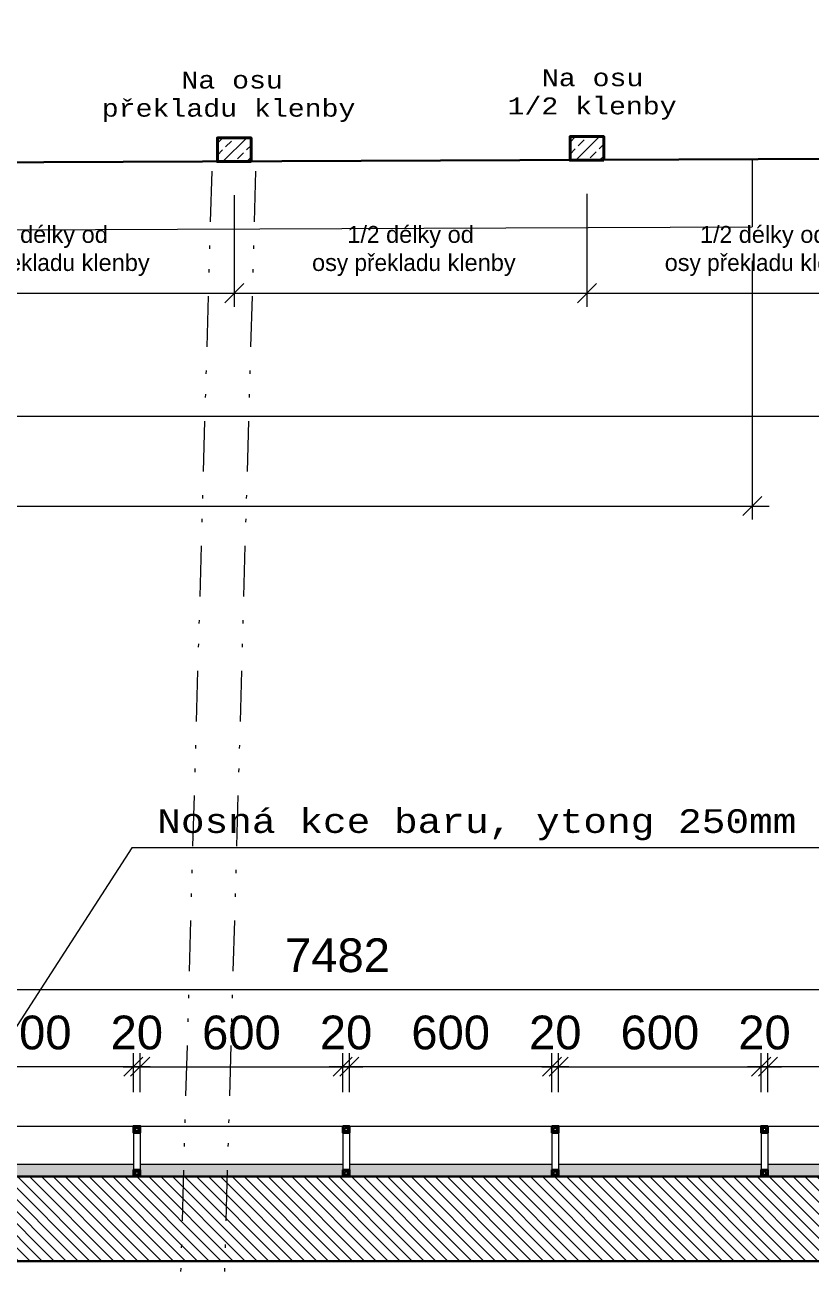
# Model space of a CAD drawing. Header units: millimetres. Extents: x -934 to 41066, y -946 to 28754.
# Drawn here: x 24557 to 26886, y 8864 to 12575 of the extents above; entities that cross this region are included whole.
import ezdxf

# ---------------------------------------------------------------- set-up
doc = ezdxf.new("R2010")
doc.units = ezdxf.units.MM
doc.linetypes.add('dvojčerchovaná 3', pattern=[370, 150, -70, 10, -60, 10, -70])
doc.linetypes.add('čárka 4', pattern=[240, 150, -90])
for name, color, linetype, lineweight in [('A_popis.exterdoprava_Pero_č.__15', 7, 'Continuous', 13), ('A_strechy.kce_Pero_č.__1', 7, 'Continuous', 5), ('A_zdi.kce_Pero_č.__1', 7, 'Continuous', 30), ('bar', 1, 'Continuous', 18), ('bouraní kce', 1, 'čárka 4', 40), ('C_popisky_Pero_č.__2', 7, 'Continuous', 13), ('Kce', 7, 'Continuous', 13), ('koty niky', 1, 'Continuous', 13), ('pohled', 135, 'Continuous', 18), ('police', 252, 'Continuous', 5)]:
    doc.layers.add(name, color=color, linetype=linetype, lineweight=lineweight)
doc.styles.add('GENERATED_STYLE_2', font='Courier New.ttf')
doc.styles.get("Standard").update_dxf_attribs({"font": 'Arial.ttf'})
doc.dimstyles.new('1-50', dxfattribs={"dimtxt": 100, "dimasz": 150, "dimexe": 50, "dimexo": 500, "dimgap": 50, "dimtad": 1, "dimdec": 0, "dimtxsty": 'Standard', "dimblk": 'ARCHTICK', "dimblk1": 'ARCHTICK', "dimblk2": 'ARCHTICK', "dimcen": 2.5, "dimdle": 50, "dimclrd": 256, "dimclre": 256, "dimadec": 0, "dimazin": 0, "dimtfac": 1, "dimtdec": 0, "dimtmove": 1, "dimatfit": 3, "dimldrblk": 'ARCHTICK', "dimfxl": 1, "dimlwd": -1, "dimlwe": -1, "dimarcsym": 0})

# ---------------------------------------------------------------- blocks, each defined once
blk = doc.blocks.new('_ARCHTICK')
at = {"ltscale": 20}
for p, q in [((-0.707, -0.707), (0.707, 0.707)), ((0, 0), (0, 0))]:
    blk.add_line(p, q, dxfattribs=at)
blk = doc.blocks.new('*D372')
at = {"layer": 'Defpoints', "color": 0, "ltscale": 0.5, "transparency": 16777216}
for p in [(29223.7, 9718.5), (21742.1, 9314.1), (29223.7, 9314.1)]:
    blk.add_point(p, dxfattribs=at)
at = {"layer": 'koty niky', "ltscale": 0.5, "transparency": 16777216}
for p, q in [((21742.1, 9414.1), (21742.1, 9758.5)), ((29223.7, 9414.1), (29223.7, 9758.5)), ((21692.1, 9718.5), (29273.7, 9718.5))]:
    blk.add_line(p, q, dxfattribs=at)
at = {"layer": 'koty niky', "ltscale": 0.5, "transparency": 16777216, "xscale": 40, "yscale": 40, "zscale": 40, "rotation": 180}
blk.add_blockref('_ARCHTICK', (21742.1, 9718.5), dxfattribs=at)
at = {"layer": 'koty niky', "ltscale": 0.5, "transparency": 16777216, "xscale": 40, "yscale": 40, "zscale": 40}
blk.add_blockref('_ARCHTICK', (29223.7, 9718.5), dxfattribs=at)
at = {"layer": 'koty niky', "color": 0, "ltscale": 0.5, "transparency": 16777216, "insert": (25482.9, 9819.2), "char_height": 100, "attachment_point": 5}
blk.add_mtext('7482', dxfattribs=at)
blk = doc.blocks.new('*D314')
at = {"layer": 'Defpoints', "color": 0, "ltscale": 0.5, "transparency": 16777216}
for p in [(27434.2, 12180.5), (19908.2, 12150.2), (27434.2, 11416.8)]:
    blk.add_point(p, dxfattribs=at)
at = {"layer": 'pohled', "ltscale": 0.5, "transparency": 16777216}
for p, q in [((27434.2, 12080.5), (27434.2, 11376.8)), ((19908.2, 12050.2), (19908.2, 11376.8)), ((19858.2, 11416.8), (27484.2, 11416.8))]:
    blk.add_line(p, q, dxfattribs=at)
at = {"layer": 'pohled', "ltscale": 0.5, "transparency": 16777216, "xscale": 40, "yscale": 40, "zscale": 40, "rotation": 180}
blk.add_blockref('_ARCHTICK', (19908.2, 11416.8), dxfattribs=at)
at = {"layer": 'pohled', "ltscale": 0.5, "transparency": 16777216, "xscale": 40, "yscale": 40, "zscale": 40}
blk.add_blockref('_ARCHTICK', (27434.2, 11416.8), dxfattribs=at)
at = {"layer": 'pohled', "color": 0, "ltscale": 0.5, "transparency": 16777216, "insert": (23671.2, 11517.5), "char_height": 100, "attachment_point": 5}
blk.add_mtext('7526', dxfattribs=at)
blk = doc.blocks.new('*D292')
at = {"layer": 'Defpoints', "color": 0, "transparency": 16777216}
for p in [(21116.9, 11954.6), (26712.1, 11977.1), (26712.1, 11150.6)]:
    blk.add_point(p, dxfattribs=at)
at = {"layer": 'pohled', "transparency": 16777216}
for p, q in [((26712.1, 11877.1), (26712.1, 11110.6)), ((21116.9, 11854.6), (21116.9, 11110.6)), ((21066.9, 11150.6), (26762.1, 11150.6))]:
    blk.add_line(p, q, dxfattribs=at)
at = {"layer": 'pohled', "transparency": 16777216, "xscale": 40, "yscale": 40, "zscale": 40, "rotation": 180}
blk.add_blockref('_ARCHTICK', (21116.9, 11150.6), dxfattribs=at)
at = {"layer": 'pohled', "transparency": 16777216, "xscale": 40, "yscale": 40, "zscale": 40}
blk.add_blockref('_ARCHTICK', (26712.1, 11150.6), dxfattribs=at)
at = {"layer": 'pohled', "color": 0, "transparency": 16777216, "insert": (23914.5, 11251.3), "char_height": 100, "attachment_point": 5}
blk.add_mtext('5600', dxfattribs=at)
blk = doc.blocks.new('*D249')
at = {"layer": 'Defpoints', "color": 0, "ltscale": 0.5, "transparency": 16777216}
for p in [(24878.2, 9489.7), (24878.2, 9314.1), (24898.2, 9314.1)]:
    blk.add_point(p, dxfattribs=at)
at = {"layer": 'pohled', "ltscale": 0.5, "transparency": 16777216}
for p, q in [((24878.2, 9414.1), (24878.2, 9529.7)), ((24898.2, 9414.1), (24898.2, 9529.7)), ((24878.2, 9489.7), (24838.2, 9489.7)), ((24898.2, 9489.7), (24878.2, 9489.7)), ((24898.2, 9489.7), (24938.2, 9489.7))]:
    blk.add_line(p, q, dxfattribs=at)
at = {"layer": 'pohled', "ltscale": 0.5, "transparency": 16777216, "xscale": 40, "yscale": 40, "zscale": 40}
blk.add_blockref('_ARCHTICK', (24878.2, 9489.7), dxfattribs=at)
at = {"layer": 'pohled', "ltscale": 0.5, "transparency": 16777216, "xscale": 40, "yscale": 40, "zscale": 40, "rotation": 180}
blk.add_blockref('_ARCHTICK', (24898.2, 9489.7), dxfattribs=at)
at = {"layer": 'pohled', "color": 0, "ltscale": 0.5, "transparency": 16777216, "insert": (24888.2, 9590.4), "char_height": 100, "attachment_point": 5}
blk.add_mtext('20', dxfattribs=at)
blk = doc.blocks.new('*D250')
at = {"layer": 'Defpoints', "color": 0, "ltscale": 0.5, "transparency": 16777216}
for p in [(24278.2, 9489.7), (24278.2, 9314.1), (24878.2, 9314.1)]:
    blk.add_point(p, dxfattribs=at)
at = {"layer": 'pohled', "ltscale": 0.5, "transparency": 16777216}
for p, q in [((24278.2, 9414.1), (24278.2, 9529.7)), ((24878.2, 9414.1), (24878.2, 9529.7)), ((24928.2, 9489.7), (24228.2, 9489.7))]:
    blk.add_line(p, q, dxfattribs=at)
at = {"layer": 'pohled', "ltscale": 0.5, "transparency": 16777216, "xscale": 40, "yscale": 40, "zscale": 40, "rotation": 180}
blk.add_blockref('_ARCHTICK', (24278.2, 9489.7), dxfattribs=at)
at = {"layer": 'pohled', "ltscale": 0.5, "transparency": 16777216, "xscale": 40, "yscale": 40, "zscale": 40}
blk.add_blockref('_ARCHTICK', (24878.2, 9489.7), dxfattribs=at)
at = {"layer": 'pohled', "color": 0, "ltscale": 0.5, "transparency": 16777216, "insert": (24578.2, 9590.4), "char_height": 100, "attachment_point": 5}
blk.add_mtext('600', dxfattribs=at)
blk = doc.blocks.new('*D253')
at = {"layer": 'Defpoints', "color": 0, "ltscale": 0.5, "transparency": 16777216}
for p in [(26758.2, 9489.7), (26758.2, 9314.1), (27358.2, 9314.1)]:
    blk.add_point(p, dxfattribs=at)
at = {"layer": 'pohled', "ltscale": 0.5, "transparency": 16777216}
for p, q in [((26758.2, 9414.1), (26758.2, 9529.7)), ((27358.2, 9414.1), (27358.2, 9529.7)), ((27408.2, 9489.7), (26708.2, 9489.7))]:
    blk.add_line(p, q, dxfattribs=at)
at = {"layer": 'pohled', "ltscale": 0.5, "transparency": 16777216, "xscale": 40, "yscale": 40, "zscale": 40, "rotation": 180}
blk.add_blockref('_ARCHTICK', (26758.2, 9489.7), dxfattribs=at)
at = {"layer": 'pohled', "ltscale": 0.5, "transparency": 16777216, "xscale": 40, "yscale": 40, "zscale": 40}
blk.add_blockref('_ARCHTICK', (27358.2, 9489.7), dxfattribs=at)
at = {"layer": 'pohled', "color": 0, "ltscale": 0.5, "transparency": 16777216, "insert": (27058.2, 9590.4), "char_height": 100, "attachment_point": 5}
blk.add_mtext('600', dxfattribs=at)
blk = doc.blocks.new('*D254')
at = {"layer": 'Defpoints', "color": 0, "ltscale": 0.5, "transparency": 16777216}
for p in [(26738.2, 9489.7), (26738.2, 9314.1), (26758.2, 9314.1)]:
    blk.add_point(p, dxfattribs=at)
at = {"layer": 'pohled', "ltscale": 0.5, "transparency": 16777216}
for p, q in [((26738.2, 9414.1), (26738.2, 9529.7)), ((26758.2, 9414.1), (26758.2, 9529.7)), ((26738.2, 9489.7), (26698.2, 9489.7)), ((26758.2, 9489.7), (26738.2, 9489.7)), ((26758.2, 9489.7), (26798.2, 9489.7))]:
    blk.add_line(p, q, dxfattribs=at)
at = {"layer": 'pohled', "ltscale": 0.5, "transparency": 16777216, "xscale": 40, "yscale": 40, "zscale": 40}
blk.add_blockref('_ARCHTICK', (26738.2, 9489.7), dxfattribs=at)
at = {"layer": 'pohled', "ltscale": 0.5, "transparency": 16777216, "xscale": 40, "yscale": 40, "zscale": 40, "rotation": 180}
blk.add_blockref('_ARCHTICK', (26758.2, 9489.7), dxfattribs=at)
at = {"layer": 'pohled', "color": 0, "ltscale": 0.5, "transparency": 16777216, "insert": (26748.2, 9590.4), "char_height": 100, "attachment_point": 5}
blk.add_mtext('20', dxfattribs=at)
blk = doc.blocks.new('*D255')
at = {"layer": 'Defpoints', "color": 0, "ltscale": 0.5, "transparency": 16777216}
for p in [(26138.2, 9489.7), (26118.2, 9314.1), (26138.2, 9314.1)]:
    blk.add_point(p, dxfattribs=at)
at = {"layer": 'pohled', "ltscale": 0.5, "transparency": 16777216}
for p, q in [((26118.2, 9414.1), (26118.2, 9529.7)), ((26138.2, 9414.1), (26138.2, 9529.7)), ((26118.2, 9489.7), (26078.2, 9489.7)), ((26118.2, 9489.7), (26138.2, 9489.7)), ((26138.2, 9489.7), (26178.2, 9489.7))]:
    blk.add_line(p, q, dxfattribs=at)
at = {"layer": 'pohled', "ltscale": 0.5, "transparency": 16777216, "xscale": 40, "yscale": 40, "zscale": 40}
blk.add_blockref('_ARCHTICK', (26118.2, 9489.7), dxfattribs=at)
at = {"layer": 'pohled', "ltscale": 0.5, "transparency": 16777216, "xscale": 40, "yscale": 40, "zscale": 40, "rotation": 180}
blk.add_blockref('_ARCHTICK', (26138.2, 9489.7), dxfattribs=at)
at = {"layer": 'pohled', "color": 0, "ltscale": 0.5, "transparency": 16777216, "insert": (26128.2, 9590.4), "char_height": 100, "attachment_point": 5}
blk.add_mtext('20', dxfattribs=at)
blk = doc.blocks.new('*D256')
at = {"layer": 'Defpoints', "color": 0, "ltscale": 0.5, "transparency": 16777216}
for p in [(26738.2, 9489.7), (26138.2, 9314.1), (26738.2, 9314.1)]:
    blk.add_point(p, dxfattribs=at)
at = {"layer": 'pohled', "ltscale": 0.5, "transparency": 16777216}
for p, q in [((26138.2, 9414.1), (26138.2, 9529.7)), ((26738.2, 9414.1), (26738.2, 9529.7)), ((26088.2, 9489.7), (26788.2, 9489.7))]:
    blk.add_line(p, q, dxfattribs=at)
at = {"layer": 'pohled', "ltscale": 0.5, "transparency": 16777216, "xscale": 40, "yscale": 40, "zscale": 40, "rotation": 180}
blk.add_blockref('_ARCHTICK', (26138.2, 9489.7), dxfattribs=at)
at = {"layer": 'pohled', "ltscale": 0.5, "transparency": 16777216, "xscale": 40, "yscale": 40, "zscale": 40}
blk.add_blockref('_ARCHTICK', (26738.2, 9489.7), dxfattribs=at)
at = {"layer": 'pohled', "color": 0, "ltscale": 0.5, "transparency": 16777216, "insert": (26438.2, 9590.4), "char_height": 100, "attachment_point": 5}
blk.add_mtext('600', dxfattribs=at)
blk = doc.blocks.new('*D257')
at = {"layer": 'Defpoints', "color": 0, "ltscale": 0.5, "transparency": 16777216}
for p in [(24898.2, 9489.7), (24878.2, 9314.1), (24898.2, 9314.1)]:
    blk.add_point(p, dxfattribs=at)
at = {"layer": 'pohled', "ltscale": 0.5, "transparency": 16777216}
for p, q in [((24878.2, 9414.1), (24878.2, 9529.7)), ((24898.2, 9414.1), (24898.2, 9529.7)), ((24878.2, 9489.7), (24838.2, 9489.7)), ((24878.2, 9489.7), (24898.2, 9489.7)), ((24898.2, 9489.7), (24938.2, 9489.7))]:
    blk.add_line(p, q, dxfattribs=at)
at = {"layer": 'pohled', "ltscale": 0.5, "transparency": 16777216, "xscale": 40, "yscale": 40, "zscale": 40}
blk.add_blockref('_ARCHTICK', (24878.2, 9489.7), dxfattribs=at)
at = {"layer": 'pohled', "ltscale": 0.5, "transparency": 16777216, "xscale": 40, "yscale": 40, "zscale": 40, "rotation": 180}
blk.add_blockref('_ARCHTICK', (24898.2, 9489.7), dxfattribs=at)
at = {"layer": 'pohled', "color": 0, "ltscale": 0.5, "transparency": 16777216, "insert": (24888.2, 9590.4), "char_height": 100, "attachment_point": 5}
blk.add_mtext('20', dxfattribs=at)
blk = doc.blocks.new('*D258')
at = {"layer": 'Defpoints', "color": 0, "ltscale": 0.5, "transparency": 16777216}
for p in [(25498.2, 9489.7), (24898.2, 9314.1), (25498.2, 9314.1)]:
    blk.add_point(p, dxfattribs=at)
at = {"layer": 'pohled', "ltscale": 0.5, "transparency": 16777216}
for p, q in [((24898.2, 9414.1), (24898.2, 9529.7)), ((25498.2, 9414.1), (25498.2, 9529.7)), ((24848.2, 9489.7), (25548.2, 9489.7))]:
    blk.add_line(p, q, dxfattribs=at)
at = {"layer": 'pohled', "ltscale": 0.5, "transparency": 16777216, "xscale": 40, "yscale": 40, "zscale": 40, "rotation": 180}
blk.add_blockref('_ARCHTICK', (24898.2, 9489.7), dxfattribs=at)
at = {"layer": 'pohled', "ltscale": 0.5, "transparency": 16777216, "xscale": 40, "yscale": 40, "zscale": 40}
blk.add_blockref('_ARCHTICK', (25498.2, 9489.7), dxfattribs=at)
at = {"layer": 'pohled', "color": 0, "ltscale": 0.5, "transparency": 16777216, "insert": (25198.2, 9590.4), "char_height": 100, "attachment_point": 5}
blk.add_mtext('600', dxfattribs=at)
blk = doc.blocks.new('*D259')
at = {"layer": 'Defpoints', "color": 0, "ltscale": 0.5, "transparency": 16777216}
for p in [(25518.2, 9489.7), (25498.2, 9314.1), (25518.2, 9314.1)]:
    blk.add_point(p, dxfattribs=at)
at = {"layer": 'pohled', "ltscale": 0.5, "transparency": 16777216}
for p, q in [((25498.2, 9414.1), (25498.2, 9529.7)), ((25518.2, 9414.1), (25518.2, 9529.7)), ((25498.2, 9489.7), (25458.2, 9489.7)), ((25498.2, 9489.7), (25518.2, 9489.7)), ((25518.2, 9489.7), (25558.2, 9489.7))]:
    blk.add_line(p, q, dxfattribs=at)
at = {"layer": 'pohled', "ltscale": 0.5, "transparency": 16777216, "xscale": 40, "yscale": 40, "zscale": 40}
blk.add_blockref('_ARCHTICK', (25498.2, 9489.7), dxfattribs=at)
at = {"layer": 'pohled', "ltscale": 0.5, "transparency": 16777216, "xscale": 40, "yscale": 40, "zscale": 40, "rotation": 180}
blk.add_blockref('_ARCHTICK', (25518.2, 9489.7), dxfattribs=at)
at = {"layer": 'pohled', "color": 0, "ltscale": 0.5, "transparency": 16777216, "insert": (25508.2, 9590.4), "char_height": 100, "attachment_point": 5}
blk.add_mtext('20', dxfattribs=at)
blk = doc.blocks.new('*D260')
at = {"layer": 'Defpoints', "color": 0, "ltscale": 0.5, "transparency": 16777216}
for p in [(25518.2, 9489.7), (25518.2, 9314.1), (26118.2, 9314.1)]:
    blk.add_point(p, dxfattribs=at)
at = {"layer": 'pohled', "ltscale": 0.5, "transparency": 16777216}
for p, q in [((25518.2, 9414.1), (25518.2, 9529.7)), ((26118.2, 9414.1), (26118.2, 9529.7)), ((26168.2, 9489.7), (25468.2, 9489.7))]:
    blk.add_line(p, q, dxfattribs=at)
at = {"layer": 'pohled', "ltscale": 0.5, "transparency": 16777216, "xscale": 40, "yscale": 40, "zscale": 40, "rotation": 180}
blk.add_blockref('_ARCHTICK', (25518.2, 9489.7), dxfattribs=at)
at = {"layer": 'pohled', "ltscale": 0.5, "transparency": 16777216, "xscale": 40, "yscale": 40, "zscale": 40}
blk.add_blockref('_ARCHTICK', (26118.2, 9489.7), dxfattribs=at)
at = {"layer": 'pohled', "color": 0, "ltscale": 0.5, "transparency": 16777216, "insert": (25818.2, 9590.4), "char_height": 100, "attachment_point": 5}
blk.add_mtext('600', dxfattribs=at)
blk = doc.blocks.new('*D223')
at = {"layer": 'Defpoints', "color": 0, "transparency": 16777216}
for p in [(24052.8, 12151.8), (25176.9, 12171.1), (25176.9, 11780.9)]:
    blk.add_point(p, dxfattribs=at)
at = {"layer": 'koty niky', "transparency": 16777216}
for p, q in [((25176.9, 12071.1), (25176.9, 11740.9)), ((24052.8, 12051.8), (24052.8, 11740.9)), ((24002.8, 11780.9), (25226.9, 11780.9))]:
    blk.add_line(p, q, dxfattribs=at)
at = {"layer": 'koty niky', "transparency": 16777216, "xscale": 40, "yscale": 40, "zscale": 40, "rotation": 180}
blk.add_blockref('_ARCHTICK', (24052.8, 11780.9), dxfattribs=at)
at = {"layer": 'koty niky', "transparency": 16777216, "xscale": 40, "yscale": 40, "zscale": 40}
blk.add_blockref('_ARCHTICK', (25176.9, 11780.9), dxfattribs=at)
at = {"layer": 'koty niky', "color": 0, "transparency": 16777216, "insert": (24614.9, 11905.9), "char_height": 50, "attachment_point": 5}
blk.add_mtext('1/{\\Ftxt|c238;2} délky od {\\Ftxt|c238;\\P} os{\\Ftxt|c238;y překladu} klenby', dxfattribs=at)
blk = doc.blocks.new('*D224')
at = {"layer": 'Defpoints', "color": 0, "transparency": 16777216}
for p in [(26221.9, 12174.9), (25176.9, 12151.8), (26221.9, 11780.9)]:
    blk.add_point(p, dxfattribs=at)
at = {"layer": 'koty niky', "transparency": 16777216}
for p, q in [((26221.9, 12074.9), (26221.9, 11740.9)), ((25176.9, 12051.8), (25176.9, 11740.9)), ((25126.9, 11780.9), (26271.9, 11780.9))]:
    blk.add_line(p, q, dxfattribs=at)
at = {"layer": 'koty niky', "transparency": 16777216, "xscale": 40, "yscale": 40, "zscale": 40, "rotation": 180}
blk.add_blockref('_ARCHTICK', (25176.9, 11780.9), dxfattribs=at)
at = {"layer": 'koty niky', "transparency": 16777216, "xscale": 40, "yscale": 40, "zscale": 40}
blk.add_blockref('_ARCHTICK', (26221.9, 11780.9), dxfattribs=at)
at = {"layer": 'koty niky', "color": 0, "transparency": 16777216, "insert": (25699.4, 11905.9), "char_height": 50, "attachment_point": 5}
blk.add_mtext('1/{\\Ftxt|c238;2} délky od {\\Ftxt|c238;\\P} os{\\Ftxt|c238;y překladu} klenby', dxfattribs=at)
blk = doc.blocks.new('*D225')
at = {"layer": 'Defpoints', "color": 0, "transparency": 16777216}
for p in [(26221.9, 12174.9), (27271.5, 12174.9), (27271.5, 11780.9)]:
    blk.add_point(p, dxfattribs=at)
at = {"layer": 'koty niky', "transparency": 16777216}
for p, q in [((26221.9, 12074.9), (26221.9, 11740.9)), ((27271.5, 12074.9), (27271.5, 11740.9)), ((26171.9, 11780.9), (27321.5, 11780.9))]:
    blk.add_line(p, q, dxfattribs=at)
at = {"layer": 'koty niky', "transparency": 16777216, "xscale": 40, "yscale": 40, "zscale": 40, "rotation": 180}
blk.add_blockref('_ARCHTICK', (26221.9, 11780.9), dxfattribs=at)
at = {"layer": 'koty niky', "transparency": 16777216, "xscale": 40, "yscale": 40, "zscale": 40}
blk.add_blockref('_ARCHTICK', (27271.5, 11780.9), dxfattribs=at)
at = {"layer": 'koty niky', "color": 0, "transparency": 16777216, "insert": (26744.4, 11905.9), "char_height": 50, "attachment_point": 5}
blk.add_mtext('1/{\\Ftxt|c238;2} délky od {\\Ftxt|c238;\\P} os{\\Ftxt|c238;y překladu} klenby', dxfattribs=at)

msp = doc.modelspace()

# ---------------------------------------------------------------- hatches: boundary and pattern name
at = {"layer": 'bar', "ltscale": 0.5}
h = msp.add_hatch(dxfattribs=at)
h.set_pattern_fill('ANSI33', color=1, scale=200)
h.set_pattern_definition([(45, (67728.01, 169589.46), (-35.355339, 35.355339), []), (45, (67763.365, 169589.46), (-35.355339, 35.355339), [25, -12.5])])
h.paths.add_polyline_path([(25226.9, 12241.3), (25126.9, 12241.3), (25126.9, 12171.7), (25226.9, 12172.1)])
h = msp.add_hatch(dxfattribs=at)
h.set_pattern_fill('ANSI33', color=1, scale=200)
h.set_pattern_definition([(45, (68773, 169593.08), (-35.355339, 35.355339), []), (45, (68808.356, 169593.08), (-35.355339, 35.355339), [25, -12.5])])
h.paths.add_polyline_path([(26271.9, 12244.9), (26171.9, 12244.9), (26171.9, 12175.4), (26271.9, 12175.8)])
at = {"layer": 'pohled'}
h = msp.add_hatch(dxfattribs=at)
h.set_pattern_fill('ANSI31', color=1, scale=200, angle=90)
h.set_pattern_definition([(135, (-1510.298, 78802.26), (-17.6776695, -17.6776695), [])])
h.paths.add_polyline_path([(29210.5, 9164.2), (21748.2, 9164.1), (21748.2, 8914.1), (29187.1, 8914.1)])
at = {"layer": 'police'}
h = msp.add_hatch(dxfattribs=at)
h.set_pattern_fill('HONEY', color=2, scale=290)
h.set_pattern_definition([(0, (58385.35, 169551.085), (54.375, 31.393421), [36.25, -72.5]), (120, (58385.35, 169551.085), (-54.375, 31.393421), [36.25, -72.5]), (60, (58385.35, 169551.085), (1e-14, 62.786842), [-72.5, 36.25])])
h.paths.add_polyline_path([(29213.6, 9201.1), (28618.2, 9201.1), (28618.2, 9184.1), (28618.2, 9164.2), (29210.3, 9164.2)])
h.paths.add_polyline_path([(28598.2, 9201.1), (27998.2, 9201.1), (27998.2, 9184.1), (27998.2, 9164.2), (28598.2, 9164.2), (28598.2, 9184.1)])
h.paths.add_polyline_path([(27978.2, 9201.1), (27378.2, 9201.1), (27378.2, 9184.1), (27378.2, 9164.1), (27978.2, 9164.2), (27978.2, 9184.1)])
h.paths.add_polyline_path([(26738.2, 9201.1), (26138.2, 9201.1), (26138.2, 9184.1), (26138.2, 9164.1), (26738.2, 9164.1), (26738.2, 9184.1)])
h.paths.add_polyline_path([(27130.9, 9201.1), (26758.2, 9201.1), (26758.2, 9184.1), (26758.2, 9164.1), (27129.9, 9164.1)])
h.paths.add_polyline_path([(27260.9, 9201.1), (27130.9, 9201.1), (27129.9, 9164.1), (27260, 9164.1)])
h.paths.add_polyline_path([(27260.9, 9201.1), (27260, 9164.1), (27358.2, 9164.1), (27358.2, 9184.1), (27358.2, 9201.1)])
h.paths.add_polyline_path([(26118.2, 9201.1), (25518.2, 9201.1), (25518.2, 9184.1), (25518.2, 9164.1), (26118.2, 9164.1), (26118.2, 9184.1)])
h.paths.add_polyline_path([(25028, 9201.1), (24898.2, 9201.1), (24898.2, 9184.1), (24898.2, 9164.1), (25027, 9164.1)])
h.paths.add_polyline_path([(25157.9, 9201.1), (25028, 9201.1), (25027, 9164.1), (25156.8, 9164.1)])
h.paths.add_polyline_path([(25498.2, 9184.1), (25498.2, 9201.1), (25157.9, 9201.1), (25156.8, 9164.1), (25498.2, 9164.1)])
h.paths.add_polyline_path([(24878.2, 9201.1), (24278.2, 9201.1), (24278.2, 9184.1), (24278.2, 9164.1), (24878.2, 9164.1), (24878.2, 9184.1)])
h.paths.add_polyline_path([(24258.2, 9201.1), (23658.2, 9201.1), (23658.2, 9184.1), (23658.2, 9164.1), (24243.1, 9164.1), (24258.2, 9187.3)])
h.paths.add_polyline_path([(24258.2, 9184.1), (24258.2, 9187.3), (24243.1, 9164.1), (24258.2, 9164.1)], flags=17)
h.paths.add_polyline_path([(23638.2, 9201.1), (23038.2, 9201.1), (23038.2, 9184.1), (23038.2, 9164.1), (23638.2, 9164.1), (23638.2, 9184.1)])
h.paths.add_polyline_path([(22398.2, 9201.1), (21748.2, 9201.1), (21748.2, 9164.1), (22398.2, 9164.1), (22398.2, 9184.1)])
h.paths.add_polyline_path([(22800, 9201.1), (22418.2, 9201.1), (22418.2, 9184.1), (22418.2, 9164.1), (22799.1, 9164.1)])
h.paths.add_polyline_path([(22930, 9201.1), (22800, 9201.1), (22799.1, 9164.1), (22929.2, 9164.1)])
h.paths.add_polyline_path([(23018.2, 9201.1), (22930, 9201.1), (22929.2, 9164.1), (23018.2, 9164.1), (23018.2, 9184.1)])
h.paths.add_polyline_path([(20545, 9201.7), (20544, 9164.7), (21176.2, 9164.9), (21176.2, 9201.6)])

# ---------------------------------------------------------------- linework, layer by layer
at = {"layer": 'A_strechy.kce_Pero_č.__1', "color": 7, "linetype": 'dvojčerchovaná 3', "lineweight": 5}
for p, q in [((24960.7, 6814.1), (25111.9, 12171.9)), ((25090.3, 6814.1), (25241.9, 12170.4)), ((25241.9, 12170.4), (25111.9, 12171.9))]:
    msp.add_line(p, q, dxfattribs=at)
at = {"layer": 'A_zdi.kce_Pero_č.__1', "color": 7, "linetype": 'Continuous', "lineweight": 5}
msp.add_line((26711.3, 12177.1), (26712.1, 11977.1), dxfattribs=at)
at = {"layer": 'A_zdi.kce_Pero_č.__1', "color": 7, "linetype": 'Continuous', "lineweight": 30, "flags": 128}
msp.add_lwpolyline([(20291.5, 12914.7), (19905.5, 12914.7, 0.415215), (19905, 12914.2), (19907.7, 12150.2, 0.414392), (19908.2, 12149.7), (27434.2, 12180.5)], format="xyb", dxfattribs=at)
at = {"layer": 'A_zdi.kce_Pero_č.__1', "color": 7, "linetype": 'Continuous', "lineweight": 13, "flags": 128}
msp.add_lwpolyline([(21116.9, 11954.6), (26712.1, 11977.1)], dxfattribs=at)
at = {"layer": 'bouraní kce', "linetype": 'Continuous'}
for points in [[(25226.9, 12170.7), (25226.9, 12240.7), (25126.9, 12240.7), (25126.9, 12170.7)], [(26271.9, 12174.9), (26271.9, 12244.9), (26171.9, 12244.9), (26171.9, 12174.9)]]:
    msp.add_lwpolyline(points, close=True, dxfattribs=at)
at = {"layer": 'C_popisky_Pero_č.__2', "color": 1, "linetype": 'Continuous', "lineweight": 13, "flags": 128}
msp.add_lwpolyline([(27026.5, 10138), (24873.1, 10138), (24144.1, 9010.9)], dxfattribs=at)
at = {"layer": 'Kce'}
for points in [[(21742.1, 9314.1), (29223.7, 9314.1)], [(21742.2, 9164.1), (29210.5, 9164.2)], [(21742.2, 8914.1), (29187.1, 8914.1)]]:
    msp.add_lwpolyline(points, dxfattribs=at)
at = {"layer": 'Kce', "color": 2}
for points in [[(24278.2, 9201.1), (24878.2, 9201.1)], [(24898.2, 9201.1), (25498.2, 9201.1)], [(25518.2, 9201.1), (26118.2, 9201.1)], [(26138.2, 9201.1), (26738.2, 9201.1)], [(26758.2, 9201.1), (27358.2, 9201.1)]]:
    msp.add_lwpolyline(points, dxfattribs=at)
at = {"layer": 'pohled', "lineweight": 30}
for points in [[(24898.2, 9314.1), (24898.2, 9294.1), (24878.2, 9294.1), (24878.2, 9314.1), (24898.2, 9314.1)], [(24878.2, 9314.1), (24878.2, 9294.1), (24898.2, 9294.1), (24898.2, 9314.1), (24878.2, 9314.1)], [(25498.2, 9314.1), (25498.2, 9294.1), (25518.2, 9294.1), (25518.2, 9314.1), (25498.2, 9314.1)], [(26118.2, 9314.1), (26118.2, 9294.1), (26138.2, 9294.1), (26138.2, 9314.1), (26118.2, 9314.1)], [(26758.2, 9314.1), (26758.2, 9294.1), (26738.2, 9294.1), (26738.2, 9314.1), (26758.2, 9314.1)], [(24898.2, 9184.1), (24898.2, 9164.1), (24878.2, 9164.1), (24878.2, 9184.1), (24898.2, 9184.1)], [(24878.2, 9184.1), (24878.2, 9164.1), (24898.2, 9164.1), (24898.2, 9184.1), (24878.2, 9184.1)], [(25498.2, 9184.1), (25498.2, 9164.1), (25518.2, 9164.1), (25518.2, 9184.1), (25498.2, 9184.1)], [(26118.2, 9184.1), (26118.2, 9164.1), (26138.2, 9164.1), (26138.2, 9184.1), (26118.2, 9184.1)], [(26758.2, 9184.1), (26758.2, 9164.1), (26738.2, 9164.1), (26738.2, 9184.1), (26758.2, 9184.1)]]:
    msp.add_lwpolyline(points, dxfattribs=at)
at = {"layer": 'pohled', "ltscale": 0.5}
for points in [[(24878.2, 9294.1), (24878.2, 9184.1)], [(24878.2, 9294.1), (24878.2, 9184.1)], [(24898.2, 9294.1), (24898.2, 9184.1)], [(24898.2, 9294.1), (24898.2, 9184.1)], [(25498.2, 9294.1), (25498.2, 9184.1)], [(25518.2, 9294.1), (25518.2, 9184.1)], [(26118.2, 9294.1), (26118.2, 9184.1)], [(26138.2, 9294.1), (26138.2, 9184.1)], [(26738.2, 9294.1), (26738.2, 9184.1)], [(26758.2, 9294.1), (26758.2, 9184.1)]]:
    msp.add_lwpolyline(points, dxfattribs=at)
at = {"layer": 'pohled', "lineweight": 30}
for points in [[(24893.2, 9309.1), (24893.2, 9299.1), (24883.2, 9299.1), (24883.2, 9309.1)], [(24883.2, 9309.1), (24883.2, 9299.1), (24893.2, 9299.1), (24893.2, 9309.1)], [(25503.2, 9309.1), (25503.2, 9299.1), (25513.2, 9299.1), (25513.2, 9309.1)], [(26123.2, 9309.1), (26123.2, 9299.1), (26133.2, 9299.1), (26133.2, 9309.1)], [(26753.2, 9309.1), (26753.2, 9299.1), (26743.2, 9299.1), (26743.2, 9309.1)], [(24893.2, 9179.1), (24893.2, 9169.1), (24883.2, 9169.1), (24883.2, 9179.1)], [(24883.2, 9179.1), (24883.2, 9169.1), (24893.2, 9169.1), (24893.2, 9179.1)], [(25503.2, 9179.1), (25503.2, 9169.1), (25513.2, 9169.1), (25513.2, 9179.1)], [(26123.2, 9179.1), (26123.2, 9169.1), (26133.2, 9169.1), (26133.2, 9179.1)], [(26753.2, 9179.1), (26753.2, 9169.1), (26743.2, 9169.1), (26743.2, 9179.1)]]:
    msp.add_lwpolyline(points, close=True, dxfattribs=at)
at = {"layer": 'pohled', "color": 1, "lineweight": 30, "ltscale": 0.5}
msp.add_lwpolyline([(21748.2, 9164.1), (21748.2, 8914.1), (29188, 8914.1), (29210.5, 9164.2), (21748.2, 9164.1)], dxfattribs=at)

# ---------------------------------------------------------------- texts
at = {"layer": 'A_popis.exterdoprava_Pero_č.__15', "color": 1, "linetype": 'Continuous', "lineweight": 13, "attachment_point": 7, "style": 'GENERATED_STYLE_2'}
for s, insert, char_height in [('\\A1;\\pi-153.4188;{\\fCourier New|b0|i0|c238|p53;Na osu \\P\\pi-389.31624;překladu klenby}', (25173.7, 12288.1), 50), ('\\A1;\\pi-153.4188;{\\fCourier New|b0|i0|c238|p53;Na osu \\P\\pi-255.12821;1/2 klenby}', (26241.9, 12295), 50), ('\\A1;{\\fCourier New|b0|i0|c238|p53;Nosná kce baru, ytong 250mm}', (24948.7, 10160.2), 70)]:
    msp.add_mtext(s, dxfattribs=dict(at, insert=insert, char_height=char_height))

# ---------------------------------------------------------------- dimensions: what is measured, and where the dimension line sits
at = {"layer": 'koty niky'}
for base, p1, p2, picture, middle in [((26221.9, 11780.9), (25176.9, 12151.8), (26221.9, 12174.9), '*D224', (25699.4, 11780.9)), ((27271.5, 11780.9), (26221.9, 12174.9), (27271.5, 12174.9), '*D225', (26744.4, 11780.9)), ((25176.9, 11780.9), (24052.8, 12151.8), (25176.9, 12171.1), '*D223', (24614.9, 11780.9))]:
    dim = msp.add_linear_dim(base=base, p1=p1, p2=p2, angle=180, text='1/{\\Ftxt|c238;2} délky od {\\Ftxt|c238;\\P} os{\\Ftxt|c238;y překladu} klenby', dimstyle='1-50', override={"dimtxt": 50, "dimasz": 40, "dimexe": 40, "dimexo": 100}, dxfattribs=at)
    dim.commit()
    dim.dimension.update_dxf_attribs({"geometry": picture, "text_midpoint": middle, "dimtype": 160})
at = {"layer": 'koty niky', "ltscale": 0.5}
dim = msp.add_linear_dim(base=(29223.7, 9718.5), p1=(21742.1, 9314.1), p2=(29223.7, 9314.1), dimstyle='1-50', override={"dimtxt": 100, "dimasz": 40, "dimexe": 40, "dimexo": 100}, dxfattribs=at)
dim.commit()
dim.dimension.update_dxf_attribs({"geometry": '*D372', "text_midpoint": (25482.9, 9819.2)})
at = {"layer": 'pohled', "ltscale": 0.5}
for base, p1, p2, picture, middle in [((27434.2, 11416.8), (19908.2, 12150.2), (27434.2, 12180.5), '*D314', (23671.2, 11517.5)), ((24278.2, 9489.7), (24878.2, 9314.1), (24278.2, 9314.1), '*D250', (24578.2, 9590.4)), ((25518.2, 9489.7), (26118.2, 9314.1), (25518.2, 9314.1), '*D260', (25818.2, 9590.4)), ((26758.2, 9489.7), (27358.2, 9314.1), (26758.2, 9314.1), '*D253', (27058.2, 9590.4))]:
    dim = msp.add_linear_dim(base=base, p1=p1, p2=p2, angle=180, dimstyle='1-50', override={"dimtxt": 100, "dimasz": 40, "dimexe": 40, "dimexo": 100}, dxfattribs=at)
    dim.commit()
    dim.dimension.update_dxf_attribs({"geometry": picture, "text_midpoint": middle})
at = {"layer": 'pohled'}
dim = msp.add_linear_dim(base=(26712.1, 11150.6), p1=(21116.9, 11954.6), p2=(26712.1, 11977.1), angle=180, text='5600', dimstyle='1-50', override={"dimtxt": 100, "dimasz": 40, "dimexe": 40, "dimexo": 100}, dxfattribs=at)
dim.commit()
dim.dimension.update_dxf_attribs({"geometry": '*D292', "text_midpoint": (23914.5, 11150.6), "dimtype": 160})
at = {"layer": 'pohled', "ltscale": 0.5}
for base, p1, p2, picture, middle in [((24878.2, 9489.7), (24898.2, 9314.1), (24878.2, 9314.1), '*D249', (24888.2, 9489.7)), ((26738.2, 9489.7), (26758.2, 9314.1), (26738.2, 9314.1), '*D254', (26748.2, 9489.7))]:
    dim = msp.add_linear_dim(base=base, p1=p1, p2=p2, angle=180, dimstyle='1-50', override={"dimtxt": 100, "dimasz": 40, "dimexe": 40, "dimexo": 100}, dxfattribs=at)
    dim.commit()
    dim.dimension.update_dxf_attribs({"geometry": picture, "text_midpoint": middle, "dimtype": 160})
for base, p1, p2, picture, middle in [((24898.2, 9489.7), (24878.2, 9314.1), (24898.2, 9314.1), '*D257', (24888.2, 9489.7)), ((25518.2, 9489.7), (25498.2, 9314.1), (25518.2, 9314.1), '*D259', (25508.2, 9489.7)), ((26138.2, 9489.7), (26118.2, 9314.1), (26138.2, 9314.1), '*D255', (26128.2, 9489.7))]:
    dim = msp.add_linear_dim(base=base, p1=p1, p2=p2, dimstyle='1-50', override={"dimtxt": 100, "dimasz": 40, "dimexe": 40, "dimexo": 100}, dxfattribs=at)
    dim.commit()
    dim.dimension.update_dxf_attribs({"geometry": picture, "text_midpoint": middle, "dimtype": 160})
for base, p1, p2, picture, middle in [((25498.2, 9489.7), (24898.2, 9314.1), (25498.2, 9314.1), '*D258', (25198.2, 9590.4)), ((26738.2, 9489.7), (26138.2, 9314.1), (26738.2, 9314.1), '*D256', (26438.2, 9590.4))]:
    dim = msp.add_linear_dim(base=base, p1=p1, p2=p2, dimstyle='1-50', override={"dimtxt": 100, "dimasz": 40, "dimexe": 40, "dimexo": 100}, dxfattribs=at)
    dim.commit()
    dim.dimension.update_dxf_attribs({"geometry": picture, "text_midpoint": middle})

doc.saveas('drawing.dxf')
